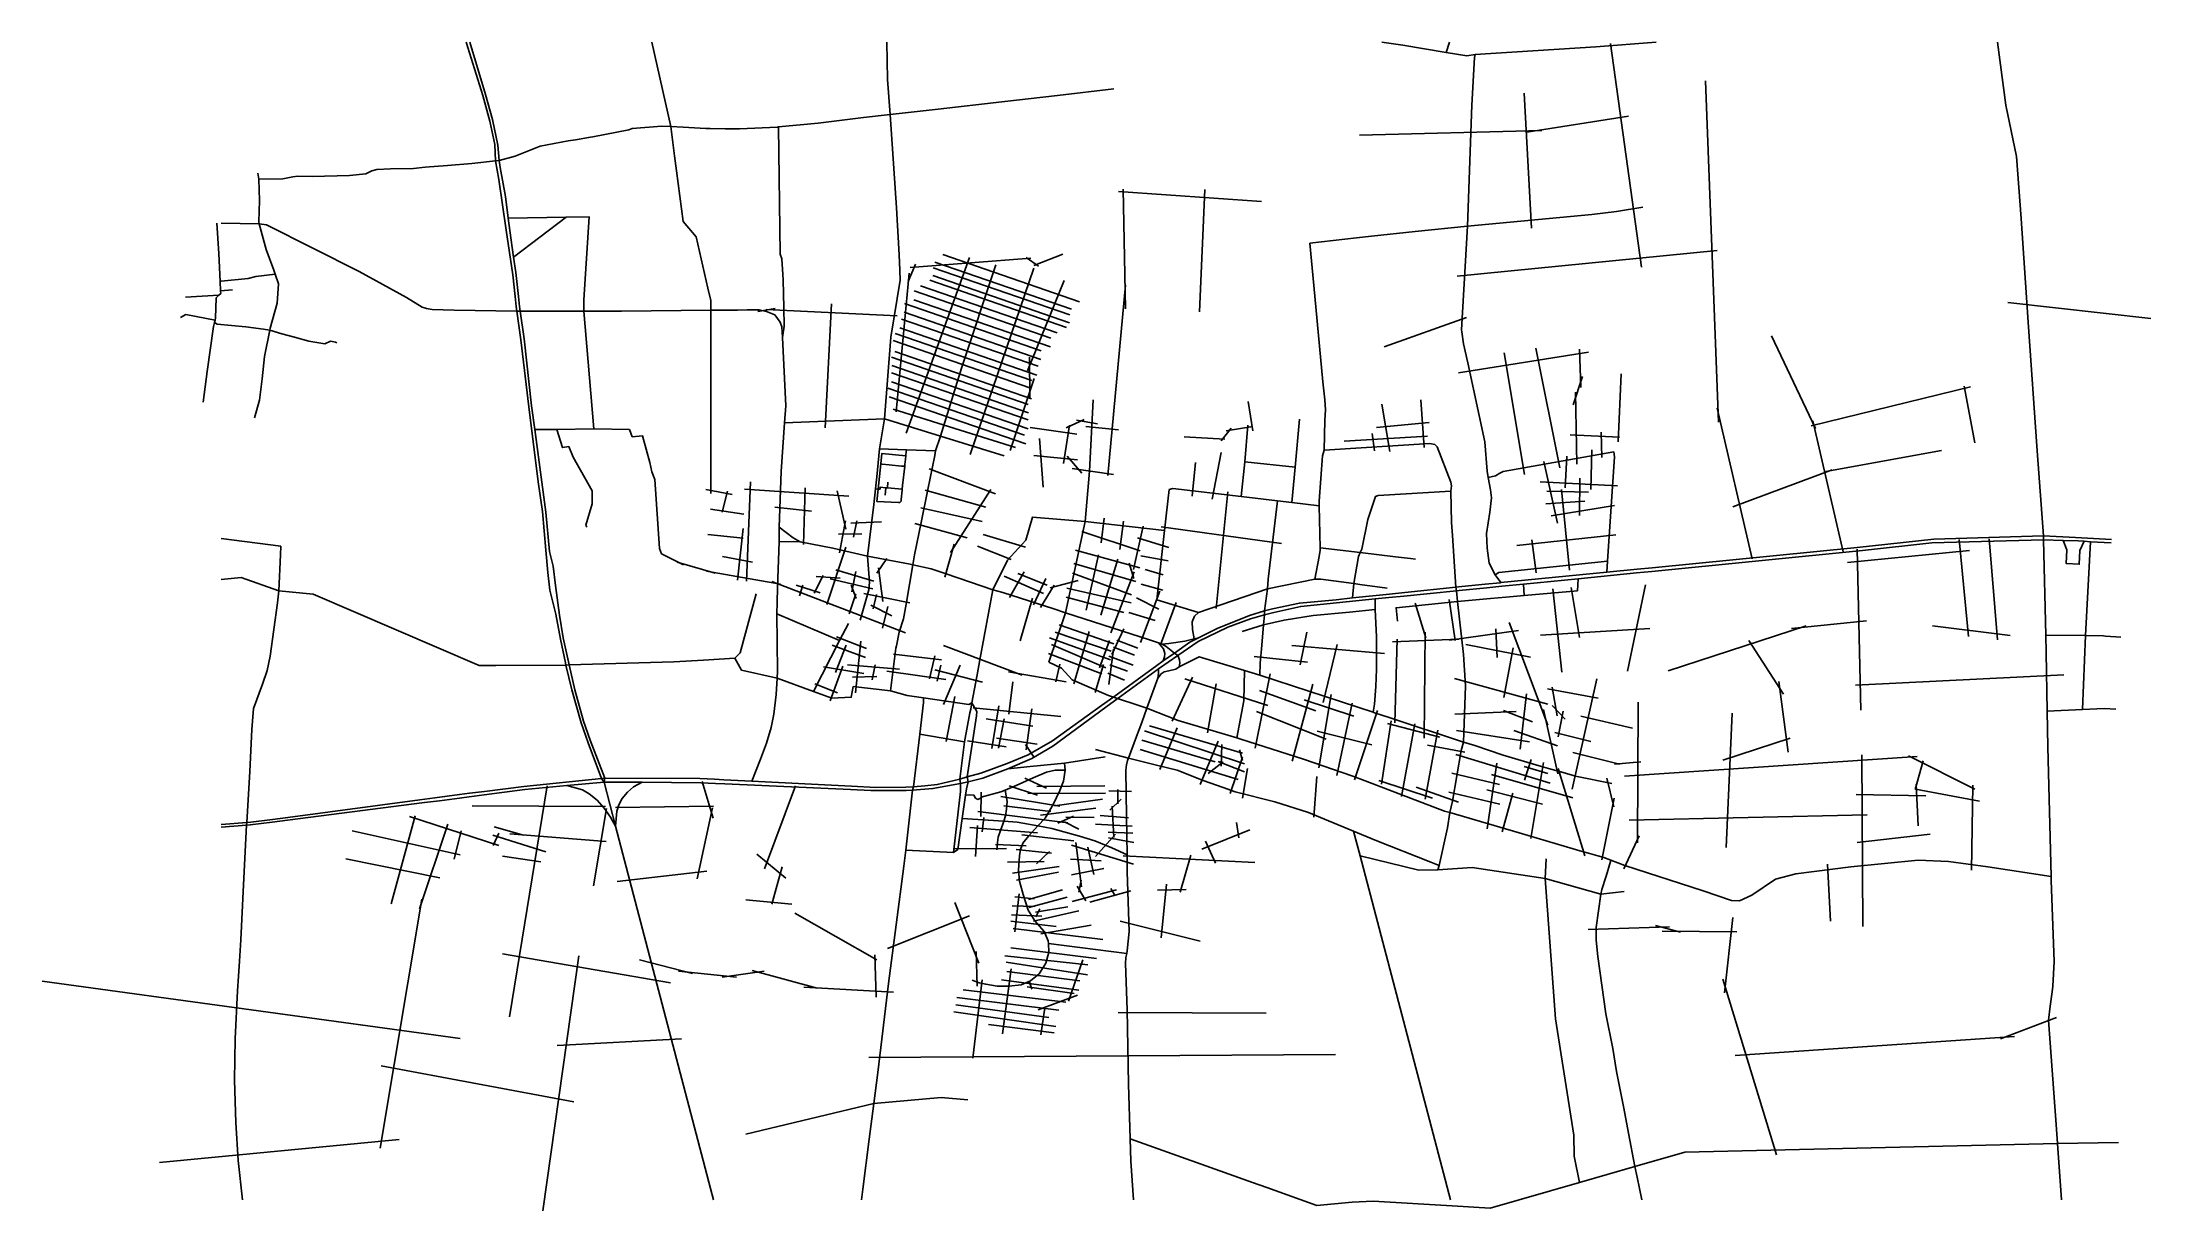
# Model space of a CAD drawing. Header units: metres. Extents: x -190 to 7870, y -11 to 4457.
import ezdxf

# ---------------------------------------------------------------- set-up
doc = ezdxf.new("R2010")
doc.units = ezdxf.units.M
doc.header["$MEASUREMENT"] = 0
doc.layers.add('路网', color=2, linetype='Continuous')

msp = doc.modelspace()

# ---------------------------------------------------------------- linework, layer by layer
at = {"layer": '路网'}
for p, q in [((5805, 4452), (5923.4, 3596.1)), ((6217.5, 3004.5), (6167.4, 4309.1)), ((5502.6, 3745.3), (5475.1, 4261.9)), ((2421.1, 4125.9), (2363.1, 4126.5)), ((4845.1, 4101.3), (5541.7, 4118.7)), ((5484.3, 4113.4), (5873.3, 4173.8)), ((1906.3, 4093.2), (1849.1, 4083.9)), ((1274.3, 3979.1), (1229.8, 3974.2)), ((2227.2, 4022.6), (2234.7, 3965.1)), ((3923.9, 3886.5), (4470.9, 3847.2)), ((3950.2, 3436.8), (3941.4, 3894.4)), ((4253.8, 3893.4), (4234.2, 3426.4)), ((1812.9, 3787.4), (1611.9, 3634.7)), ((4655.2, 3688.3), (4833.7, 3708.3)), ((4833.7, 3708.3), (4891.4, 3714.8)), ((2637.8, 3627.3), (2641.5, 3569.4)), ((3088.2, 3585.8), (3085.2, 3643.8)), ((3112.2, 2962.1), (3354.2, 3633.8)), ((3127.7, 3595.7), (3589.1, 3631.6)), ((3252.2, 3644.7), (3774.8, 3464.4)), ((3571.3, 3634.1), (3617.8, 3600)), ((3600.7, 3603.2), (3711.5, 3646.4)), ((5218.8, 3562.6), (6211.7, 3660.3)), ((2341.9, 3572.6), (2354.9, 3516)), ((3124.1, 3573.8), (3074.5, 3043.1)), ((3148, 3608.7), (3120.6, 3541.9)), ((3202.8, 3546.8), (3725.5, 3366.5)), ((3213.8, 3564.8), (3736.5, 3384.5)), ((3215.3, 3594.4), (3737.9, 3414.1)), ((3222.2, 3615.9), (3744.9, 3435.6)), ((3356.8, 2880.8), (3600.1, 3593)), ((485.9, 3489.3), (358.6, 3482.3)), ((492, 3506.7), (537.8, 3509.9)), ((1617.9, 3484.8), (1621.7, 3446.2)), ((1634.8, 3446.6), (1630.4, 3484.9)), ((1880.1, 3472.2), (1881.1, 3429.2)), ((3142.2, 3472.3), (3664.8, 3292)), ((3143.3, 3505.9), (3665.9, 3325.6)), ((3167.4, 3526), (3690, 3345.7)), ((3576.5, 3200.1), (3717, 3546)), ((3951.3, 3527.3), (3883.1, 2799.6)), ((2468.4, 3432.8), (2410.4, 3432.3)), ((2545.3, 3427.7), (2612, 3438.6)), ((2577.2, 3435.2), (3078, 3411.3)), ((2826.5, 3456.9), (2803.5, 2982.5)), ((3094.5, 3398.3), (3617.2, 3218)), ((3105, 3424.5), (3627.7, 3244.2)), ((3105.6, 3457.6), (3628.2, 3277.3)), ((4939.2, 3292.3), (5254.6, 3404)), ((7323.3, 3462.1), (7869.8, 3400.1)), ((3062.5, 3316.1), (3585.2, 3135.8)), ((3070.1, 3343.4), (3592.7, 3163.2)), ((3088.7, 3364.6), (3611.4, 3184.3)), ((5242.1, 3303.3), (5236, 3349.3)), ((6420.6, 3334.1), (6587.7, 2979.5)), ((3056.1, 3252.3), (3578.8, 3072)), ((3068.9, 3274.2), (3591.5, 3093.9)), ((3585.8, 3098.9), (3584, 3253.1)), ((5223.4, 3193.2), (5720.6, 3272.2)), ((5398.2, 3269), (5476.2, 2804.5)), ((5611.4, 2829.4), (5518.8, 3286.7)), ((5686.3, 3283.6), (5691.5, 3137.1)), ((3055.9, 3158.3), (3578.5, 2978)), ((3056.5, 3192.9), (3579.2, 3012.6)), ((3057.2, 3220.2), (3579.9, 3039.9)), ((3509.6, 2896.3), (3601.6, 3171.3)), ((5697.7, 3178.6), (5662.4, 3070.5)), ((5845.3, 3189.3), (5833.8, 2928.5)), ((3042.5, 3134.4), (3565.1, 2954.2)), ((3047.1, 3101.2), (3569.8, 2921)), ((4437.2, 2971.4), (4420, 3083.2)), ((4715.9, 3051.2), (4712.2, 3089.6)), ((4930.7, 3073.1), (4960.8, 2892.2)), ((5079.1, 3089.4), (5092.8, 2907.2)), ((5670.7, 3119.4), (5675.9, 2842.9)), ((6571.4, 2990.1), (7180.9, 3139)), ((7156.8, 3141.8), (7196.6, 2924.6)), ((3063.3, 3054.3), (3530.1, 2907.5)), ((3586.2, 2983.8), (3765.4, 2957.6)), ((3714, 2846.6), (3736.2, 2992.9)), ((3723.5, 2982.8), (3792.7, 3014.1)), ((3763.4, 3012.1), (3843.2, 2997.5)), ((3799.8, 2987.9), (3924, 2975.3)), ((4335, 2971.4), (4437.7, 2987.6)), ((4910.5, 2983.6), (5111.1, 3002.5)), ((6345.9, 2481.2), (6212, 3058.2)), ((6578.1, 3009.3), (6694, 2508.9)), ((3635.7, 2755.2), (3621.6, 2942.3)), ((4175, 2948.6), (4329.9, 2938.8)), ((4316, 2933.1), (4354.3, 2981.5)), ((4786.3, 2931.4), (5104.6, 2950.3)), ((4894.1, 2960.7), (4902.6, 2894.8)), ((5650, 2955.6), (5839, 2946.2)), ((5769.1, 2966.1), (5771.2, 2869)), ((3201, 2825.2), (3453.7, 2729.9)), ((3600.4, 2876.2), (3768, 2860.6)), ((3727.6, 2873.7), (3783.6, 2808.6)), ((3747.3, 2826.8), (3905.3, 2804.1)), ((4205.2, 2721.7), (4218.8, 2849.7)), ((4281.6, 2710.1), (4316.5, 2888.5)), ((4599.1, 2832.1), (4406.5, 2852.3)), ((5549.8, 2853.9), (5602.5, 2617.7)), ((5638.1, 2874.5), (5630.8, 2752.7)), ((5733.1, 2898), (5730, 2746.3)), ((6271.7, 2680), (6652.1, 2822.4)), ((6628, 2815.9), (7069.4, 2895.8)), ((2347.1, 2747.3), (2447.4, 2727.1)), ((2429.2, 2740.8), (2408.7, 2660)), ((2495, 2748.2), (2893, 2720.7)), ((2501.7, 2395.6), (2517.5, 2776.6)), ((2726.7, 2753.2), (2720.4, 2536.9)), ((2848.8, 2741.5), (2881.3, 2594.8)), ((3005.5, 2748.2), (2995.7, 2749.4)), ((3005.5, 2748.2), (3012.7, 2747.4)), ((3034.6, 2753.4), (3031.7, 2724.8)), ((3041.2, 2752.9), (3042.5, 2775.2)), ((3184.6, 2744.1), (3416.8, 2679.1)), ((3282.5, 2505.4), (3436, 2746.5)), ((5535.5, 2775.8), (5831.1, 2760.2)), ((5616.9, 2747.2), (5647.5, 2438.5)), ((5687.2, 2790.1), (5686.5, 2647)), ((1722.5, 2662), (1734.9, 2515.2)), ((1749.8, 2509.9), (1735, 2660.6)), ((2364.4, 2671), (2492.4, 2652.5)), ((2610.6, 2679), (2751.2, 2664.4)), ((3168.2, 2677), (3402.9, 2624.8)), ((4342, 2737.9), (4297.6, 2292.2)), ((4884.9, 2655.4), (4897.8, 2693.2)), ((5557.6, 2691.9), (5706.7, 2702.3)), ((5561.5, 2740), (5721, 2736.8)), ((5578.4, 2645.7), (5820, 2686)), ((2468.1, 2399.5), (2489.4, 2597.9)), ((2880.5, 2626.5), (2857.1, 2503.9)), ((2901, 2617.7), (3017.7, 2622.6)), ((2911.8, 2564.5), (2923.6, 2627.2)), ((3145.7, 2617.1), (3346.1, 2562.3)), ((3783.3, 2586.4), (4006.4, 2512.5)), ((3858.4, 2542.2), (3868.7, 2637.4)), ((3928.6, 2517.1), (3943.4, 2625.8)), ((3982, 2441.1), (4018, 2606.2)), ((4087, 2603.8), (4547.4, 2540.8)), ((5197.4, 2620.5), (5200.8, 2571.3)), ((2489.9, 2561.1), (2354.6, 2574.6)), ((2881.4, 2526), (2809.4, 2306.8)), ((2853.9, 2575.9), (2943.5, 2577.5)), ((3260.4, 2411), (3295.9, 2538.2)), ((3385.2, 2529.7), (3514, 2479.2)), ((3406.9, 2574.5), (3568.3, 2525.8)), ((3759.5, 2514.4), (4005.1, 2447)), ((3996.1, 2561.9), (4117, 2525.3)), ((5446.5, 2532.1), (5824.6, 2573.7)), ((5503.8, 2554), (5520.5, 2428.1)), ((6710.2, 2467), (7177, 2513.7)), ((6746.8, 2518.3), (6761, 1902.8)), ((7137.9, 2556), (7172.6, 2185)), ((7283.4, 2172), (7251.9, 2558.2)), ((2236.9, 2468.4), (2383.1, 2426.5)), ((2349, 2434.1), (2632, 2384.9)), ((2410.9, 2491), (2524.7, 2468.9)), ((2795.4, 2418), (2761.2, 2350.2)), ((2843.7, 2439.3), (2988.8, 2395.8)), ((2919.9, 2432.6), (2905.4, 2354.9)), ((3000.8, 2426.9), (3038.6, 2483.3)), ((3023.6, 2318.6), (3006.5, 2447.6)), ((3313.3, 2407.5), (3258.3, 2426.3)), ((3507.8, 2333.7), (3563, 2432.4)), ((3539.2, 2426), (3651.5, 2380.5)), ((3747.9, 2427), (3973.6, 2344.2)), ((3753.7, 2464.3), (3990.9, 2394.9)), ((3800, 2285.5), (3847.7, 2497.4)), ((3856.7, 2266.8), (3921.8, 2480.7)), ((3895.2, 2198.2), (3983.9, 2431.4)), ((3982.6, 2406.4), (3964.6, 2464.8)), ((4009.7, 2493.3), (4113.3, 2473.4)), ((4025.7, 2441), (4095.1, 2420.4)), ((4982.3, 2489.5), (5040, 2482.7)), ((5040, 2482.7), (5059, 2480.4)), ((5904.4, 2427.8), (5962.2, 2433.6)), ((5963.7, 2447.5), (5905.9, 2441.8)), ((2599, 2394.5), (3110, 2199.2)), ((2619.1, 2314.5), (2620.9, 2372.5)), ((2692.3, 2380.7), (2784, 2351.7)), ((2717.1, 2381.3), (2705.2, 2340.3)), ((2767.9, 2414.4), (2859.7, 2408.2)), ((2822.4, 2404.6), (2984.7, 2367.3)), ((2920.4, 2347.6), (2894, 2271.5)), ((2902.8, 2380.8), (2920.9, 2329.5)), ((2951, 2348.6), (3126.7, 2313.9)), ((2999.7, 2345.5), (2986.8, 2290.6)), ((3443.5, 2362.9), (3394.4, 2095.7)), ((3487.3, 2415.7), (3638, 2349.1)), ((3599.5, 2306.1), (3646.3, 2406.7)), ((3626.5, 2295.2), (3677.8, 2381.1)), ((3662.4, 2370.8), (3769.5, 2399)), ((3726, 2369.2), (3972.9, 2313.3)), ((4007.7, 2161.5), (4082.3, 2358.1)), ((4010.9, 2384.4), (4093.8, 2361.9)), ((4957.5, 2333.5), (5015.3, 2339.3)), ((5018, 2353), (4960.3, 2347)), ((5383.5, 2390.4), (5325.7, 2384.7)), ((5331.3, 2370.9), (5389.1, 2376.7)), ((5472.3, 2384.9), (5474, 2341.1)), ((5583.6, 2367), (5618.3, 2048.5)), ((5654.8, 2372.3), (5686.2, 2180.4)), ((5869.8, 2052.7), (5938.2, 2382.7)), ((2617.7, 2271.5), (2858.2, 2169.4)), ((2978, 2304.1), (3057.8, 2263.2)), ((3022.5, 2216.1), (3042.2, 2298.9)), ((3594.8, 2331.2), (3547.9, 2168.2)), ((3723.5, 2334.5), (3944, 2276.1)), ((3964, 2276), (4064.3, 2245.8)), ((3992.3, 2332.4), (4077.8, 2288.7)), ((4084.6, 2152.9), (4145, 2315)), ((5058.2, 2312), (5099.3, 2179.6)), ((5211.3, 2169.6), (5188.1, 2325.5)), ((5404.2, 2335), (5346.3, 2330)), ((2846.4, 2183), (2960.4, 2138.8)), ((3075, 2149.1), (3086.2, 2201.7)), ((3660.3, 2179.9), (3893.8, 2095.6)), ((3681.7, 2201.3), (3895.9, 2128.1)), ((3696.7, 2229.6), (3905.7, 2156.2)), ((3811.6, 2204), (3752.9, 2003.2)), ((3944.6, 2213.5), (3899.2, 2115.9)), ((4618.4, 2076), (4643.8, 2201.1)), ((5092.3, 1795.6), (5095.6, 2200.6)), ((5189, 2170.2), (5453, 2207.2)), ((5366.4, 2213.5), (5371.7, 2104.8)), ((5564.9, 1845.3), (5417.1, 2237.8)), ((5537.3, 2189.3), (5955, 2215.6)), ((6025.1, 2053.8), (6552.8, 2225.1)), ((6496.3, 2215.4), (6782.9, 2244.7)), ((7034.8, 2225.1), (7332.2, 2188.3)), ((7697.1, 2186.3), (7755.1, 2181.6)), ((2829.8, 2150.9), (2957.5, 2104.4)), ((2842.4, 2047.1), (2883.7, 2150.9)), ((2919.3, 1969.8), (2938.7, 2166.7)), ((3064.4, 2117.1), (3248, 2095.4)), ((3222.4, 2110.9), (3201.5, 2023.4)), ((3255.7, 2149.8), (3555.7, 2036.4)), ((3394.4, 2095.7), (3383.9, 2038.7)), ((3656.2, 2119.1), (3860.6, 2042.5)), ((3667.9, 2153.6), (3875.1, 2064.6)), ((3889.6, 2169.5), (3851, 2064.6)), ((3886.8, 2108.9), (3979.7, 2075.1)), ((3904.4, 2136.6), (3887.5, 2001.2)), ((3905.5, 2144.5), (3985.8, 2113.7)), ((3918.1, 2170.9), (3998.4, 2140.6)), ((4442.9, 2108.5), (4645.9, 2086.6)), ((4587.2, 2150.2), (4941, 2119.8)), ((4759.9, 2153.8), (4706.1, 1932.5)), ((4971.5, 2164.3), (5224.7, 2174)), ((4980.7, 1854.6), (4989.2, 2174.9)), ((5251.3, 2154.4), (5499.4, 2105.9)), ((5432.9, 2140.7), (5397, 1950.8)), ((6333.4, 2169.6), (6465.3, 1963.8)), ((1486.3, 2074.3), (1544.3, 2074.4)), ((2224.9, 2088.4), (2337.8, 2094.3)), ((2796, 2069), (2950.3, 2043.5)), ((2870.1, 2070.9), (2822, 1938.9)), ((2888.3, 2076), (3087.6, 2059.7)), ((2906.9, 2029.5), (2999.9, 2031.1)), ((2982.1, 2018.7), (2993.7, 2076)), ((3038.8, 2052.1), (3264.2, 2020.3)), ((3221.6, 2057.5), (3403.7, 2010.3)), ((3230.9, 2014.1), (3245.6, 2075.3)), ((3254.9, 1925.1), (3318.5, 2075.3)), ((3383.9, 2038.7), (3364.1, 1930.7)), ((3504, 2049.9), (3723.9, 2011.6)), ((3684.8, 2010.9), (3700.4, 2078.9)), ((3866.2, 2077), (3834.4, 1970)), ((3883.4, 2044.7), (3947.2, 2017.8)), ((3891.2, 2076.8), (3958.9, 2052.1)), ((4206.7, 2029.4), (4129.1, 1860.9)), ((4178, 2023.1), (4494.9, 1921)), ((4503.3, 2041.3), (4446, 1757.5)), ((5208, 2023.6), (5564.9, 1925.5)), ((5657.8, 1600.8), (5752.8, 2022.7)), ((6741.5, 1999.1), (7536.7, 2037.9)), ((2763.7, 2003.9), (2849.7, 1969.5)), ((3265.8, 1782.7), (3298.3, 1955.3)), ((3505.2, 1887.9), (3519.9, 2011.7)), ((3906, 1954.6), (3858.9, 1920.7)), ((3876.1, 1914), (3922.8, 1948.3)), ((4297.6, 2003.5), (4264.1, 1816.2)), ((4462.7, 1978.1), (4678.6, 1900.2)), ((4587.4, 1707.8), (4666.9, 2003)), ((4633.4, 1942.2), (4823.1, 1879.7)), ((4737.2, 1962.8), (4689.6, 1682.1)), ((5459.3, 1754.5), (5483.6, 1965.6)), ((5563.2, 1984), (5757.2, 1948.7)), ((5601.3, 1881.5), (5582.2, 1991)), ((6447.8, 2012.8), (6483.8, 1742.8)), ((3368.9, 1911.8), (3703.5, 1878.5)), ((3418.5, 1870), (3596.6, 1842.1)), ((3467.3, 1919.5), (3440.2, 1756.2)), ((3464.9, 1757.7), (3486.6, 1870)), ((3592.8, 1908.7), (3571.1, 1750.8)), ((4032.7, 1910.7), (4012.8, 1856.3)), ((4451, 1897.8), (4718.4, 1791.9)), ((4758.2, 1652.7), (4817.1, 1929.2)), ((4913.7, 1901.9), (4825.5, 1636.6)), ((4902.9, 1893.2), (4958.1, 1875)), ((4966, 1861.8), (4928.7, 1619.7)), ((5210.1, 1887.5), (5444.5, 1898)), ((5396, 1902.2), (5506.8, 1857.9)), ((5602.9, 1659.3), (5548, 1905.4)), ((5630.9, 1868.8), (5581.5, 1920.3)), ((5604.8, 1801.1), (5623.9, 1899.8)), ((5691.7, 1880.2), (5889.3, 1834.3)), ((5910.6, 1933.1), (5908.4, 1396.3)), ((6269.1, 1892), (6246.2, 1377.8)), ((7691.5, 1909.9), (7736.7, 1906.9)), ((3164.3, 1810.6), (3334.9, 1781.4)), ((3347.2, 1785.6), (3494.4, 1763.1)), ((3457.2, 1795.7), (3613.7, 1772.4)), ((4013.5, 1787.9), (4293.7, 1705.3)), ((4023.5, 1824.2), (4406.3, 1697.4)), ((4042.8, 1843.4), (4397.8, 1738)), ((4082.7, 1676), (4148.3, 1835.6)), ((4236.7, 1619.1), (4305.1, 1785)), ((4684, 1822.1), (4892, 1771)), ((4951.9, 1851.9), (5152.7, 1799.3)), ((5057.2, 1851.2), (5005.3, 1572.7)), ((5095.9, 1562.2), (5145, 1826.7)), ((5215.4, 1825.2), (5495.2, 1782)), ((5435, 1825.2), (5601.9, 1767.2)), ((5591.3, 1817.8), (5729.7, 1783)), ((6234.2, 1712.3), (6491.4, 1796.2)), ((3568.7, 1771.7), (3599.7, 1726)), ((4007.1, 1753), (4382.1, 1637.6)), ((4324.2, 1705.2), (4267.1, 1660.9)), ((4305.1, 1706.7), (4405.6, 1666.8)), ((4318.5, 1772.3), (4317.1, 1688.8)), ((4398.5, 1723.8), (4351.4, 1584.2)), ((4387.1, 1750.8), (4397.8, 1710.2)), ((5105, 1769.1), (5248.2, 1741.8)), ((5213.4, 1734), (5574.2, 1623.8)), ((5333, 1449.9), (5370.2, 1700.1)), ((5475.8, 1635.7), (5501.1, 1714.1)), ((5548.7, 1702.6), (5500.3, 1412.2)), ((5660, 1740.8), (5838.4, 1696.5)), ((5820.5, 1697), (5920.2, 1705.3)), ((5858.3, 1651.1), (6976.4, 1726.2)), ((6769.3, 1075.5), (6764.7, 1732.1)), ((6943.1, 1728.4), (7197.1, 1601.4)), ((6968.8, 1599.7), (7000.2, 1709.1)), ((1740.5, 1614), (1595.8, 729.9)), ((2374.3, 1490.6), (2333.2, 1630.3)), ((2415.2, 1637.2), (2380.3, 1639)), ((2384.3, 1622.9), (2419.2, 1621.3)), ((2688.9, 1613.5), (2570.5, 1296.1)), ((3505.6, 1614.1), (3613.9, 1578.2)), ((3566.1, 1642.4), (3648.9, 1604.2)), ((3611.5, 1611.7), (3872.1, 1614.1)), ((4398.6, 1566.1), (4417, 1680.3)), ((4682.3, 1649.8), (4671.1, 1494.4)), ((4819.3, 1651), (4866.9, 1632.6)), ((4919.6, 1633.7), (5124, 1566.4)), ((5198.1, 1662.3), (5380.8, 1619.1)), ((5350.3, 1657), (5660.5, 1567.4)), ((5474.5, 1687.5), (5564.9, 1661)), ((5567.3, 1680.6), (5623.1, 1664.4)), ((5605.1, 1680.1), (5706.6, 1346.6)), ((5790.2, 1643.6), (5817.5, 1533.5)), ((6980.2, 1461.2), (6972.8, 1620)), ((7189.4, 1616.7), (7184.3, 1291.8)), ((747.3, 1482.5), (1271.3, 1549.5)), ((1253.7, 1560.4), (748.6, 1492.9)), ((1311.2, 1568.1), (1253.7, 1560.4)), ((1271.3, 1549.5), (1328.8, 1556.8)), ((1442.1, 1571.4), (1499.6, 1578.9)), ((1501.3, 1592.6), (1443.7, 1585.4)), ((1454.1, 1537.6), (1962.9, 1534.5)), ((2001.5, 1531), (2375.7, 1535.5)), ((3399.6, 1589.9), (3397.3, 1495.9)), ((3474.4, 1573.4), (3699.5, 1536.1)), ((3485.7, 1537.5), (3665.4, 1515.3)), ((3577.5, 1583.9), (3874.9, 1586.2)), ((3679.1, 1537.5), (3863.1, 1562.1)), ((3886.8, 1594), (3974.3, 1591.6)), ((3891.4, 1520.3), (3934.6, 1562.6)), ((3906.2, 1416.1), (3899.8, 1536)), ((3921.3, 1545.1), (3921.3, 1599.6)), ((4324.5, 1607), (4370, 1590.7)), ((5062.2, 1608.5), (5223.7, 1551.6)), ((5186.8, 1589.3), (5381.5, 1544.1)), ((5332.3, 1597.9), (5544.3, 1544.1)), ((5430.7, 1585.3), (5390.1, 1437.9)), ((5818.8, 1566.7), (5771, 1331.3)), ((6743.6, 1580.8), (7010.2, 1575.3)), ((6970.2, 1601), (7215.4, 1555)), ((689.8, 1475.1), (747.3, 1482.5)), ((748.6, 1492.9), (691.1, 1485.3)), ((1235.5, 1498.6), (1144.6, 1162.1)), ((1214.7, 1496.4), (1555.1, 1386.2)), ((1360.7, 1467.3), (1251.9, 1143.5)), ((1537.4, 1456.5), (1649.9, 1424.7)), ((1967.5, 1526.7), (1918, 1231.4)), ((2313.2, 1258.1), (2371.9, 1529.4)), ((3355.6, 1455), (3614.2, 1433.8)), ((3385.2, 1461.9), (3377.6, 1342.9)), ((3386.9, 1515.3), (3730.2, 1472.8)), ((3409.4, 1492.9), (3403.4, 1437.6)), ((3625.7, 1501.6), (3838, 1528.5)), ((3692.8, 1470.9), (3751.9, 1498.3)), ((3717.4, 1476.6), (3772.3, 1447.7)), ((3722.2, 1493.6), (3830.9, 1493.1)), ((3836.7, 1466.5), (3976.7, 1459.6)), ((3854, 1500), (3962.9, 1491.7)), ((4384.2, 1415.4), (4374.6, 1473)), ((5190.2, 1511.3), (5181.1, 1453.5)), ((5875.7, 1482.3), (6785.7, 1503)), ((994.9, 1442), (1407.6, 1349.7)), ((1412.1, 1441.3), (1384.5, 1333.3)), ((1532.8, 1424.9), (1735.4, 1360.9)), ((1533.5, 1385.4), (1555.9, 1433.1)), ((1598.1, 1430.6), (1965.3, 1401)), ((3293.4, 1373.2), (3495.9, 1374.7)), ((3453.4, 1389.3), (3570.8, 1383.9)), ((3555, 1426.2), (3752.9, 1402.8)), ((3744.6, 1387), (3981.3, 1313.9)), ((3760.7, 1396.7), (3782.5, 1227.1)), ((3807.2, 1379.4), (3829.5, 1274.1)), ((3836.6, 1343.1), (3912.9, 1429.5)), ((3884.5, 1436.5), (3979.2, 1433.1)), ((3886.2, 1415.4), (3982.9, 1397.3)), ((4242.4, 1371.3), (4425.9, 1445)), ((4256, 1402.6), (4294.5, 1318.5)), ((5913.9, 1422.4), (5856.1, 1296.1)), ((6747.2, 1397.1), (7026.1, 1428.5)), ((970.3, 1334.1), (1330.1, 1261.9)), ((1569.2, 1344.8), (1715.8, 1322.6)), ((2541.2, 1352.3), (2652.6, 1261)), ((2638.5, 1304.3), (2598.7, 1161.4)), ((3110.6, 1367.3), (3293.4, 1358.8)), ((3500.3, 1322), (3639.6, 1323.9)), ((3519.3, 1279.7), (3697.1, 1305.8)), ((3533.4, 1369.7), (3667.4, 1355.9)), ((3610.1, 1315.8), (3660.9, 1362.8)), ((3740.9, 1333.4), (3857.2, 1326.5)), ((3744.4, 1273.6), (3867.6, 1297.3)), ((3941.9, 1346.3), (4444.6, 1321.2)), ((4200, 1348.7), (4159.9, 1207.3)), ((5696.2, 1362.4), (5720.1, 1356.5)), ((5720.1, 1356.5), (5756.4, 1346.1)), ((5756.4, 1346.1), (5779.3, 1339.7)), ((5804.6, 1324.4), (5787.8, 1268.9)), ((5806.2, 1329.5), (5804.6, 1324.4)), ((6634.5, 1313.7), (6644.9, 1096.2)), ((2007.6, 1247.5), (2350.8, 1287.5)), ((3534.1, 1252.7), (3695.2, 1283.1)), ((3580.6, 1179.5), (3710.4, 1216.6)), ((3746.7, 1171.7), (3915.9, 1215.8)), ((3765.6, 1230.7), (3798.8, 1174.6)), ((3781.9, 1253.5), (3773, 1207.4)), ((3814.7, 1169.1), (3970.9, 1212.7)), ((3911.9, 1193), (3894.5, 1220.7)), ((4072.6, 1214.3), (4182.7, 1217.5)), ((4108, 1237.6), (4087.6, 1032.5)), ((1260.9, 1180), (1102.4, 228.7)), ((2500.2, 1177.8), (2674.9, 1161.4)), ((3298.1, 1168.2), (3390.5, 935.1)), ((3517.4, 1154.8), (3603.9, 1152.5)), ((3545, 1200.4), (3527.9, 1055)), ((3528.4, 1189), (3602, 1181.4)), ((3581.6, 1149.1), (3727.5, 1187.6)), ((3598.7, 1095.9), (3772.6, 1135.3)), ((3606.3, 1130.1), (3730.8, 1150.6)), ((3607.7, 1113), (3623.9, 1143)), ((2686.7, 1126.5), (3000, 948.8)), ((3041, 991.3), (3355.1, 1116.6)), ((3512.2, 1095.9), (3686.2, 1075.5)), ((3514.6, 1121.1), (3631.5, 1115.9)), ((3521.7, 1067.9), (3864.8, 1025.6)), ((3627.2, 1047.9), (3819.7, 1081.2)), ((3930.3, 1096.2), (4236.2, 1019.2)), ((5719.6, 1064.8), (6030.2, 1075.2)), ((5977.1, 1079.8), (6071.8, 1054.4)), ((6002.5, 1057.9), (6287.7, 1055.6)), ((6271.6, 1109.8), (6240.4, 822.5)), ((1569.2, 971.1), (2211.8, 861)), ((2993.1, 967.3), (2997.7, 805.7)), ((3380.5, 980.5), (3383.6, 848.2)), ((3512.9, 994), (3840.5, 952.9)), ((3656.1, 1010.3), (3955.6, 973.2)), ((560.3, 885.9), (563.9, 943.7)), ((1723.7, -11.2), (1860.9, 963.8)), ((2093.2, 948.8), (2295.6, 895.7)), ((2241.8, 905), (2463.5, 882.7)), ((2409.6, 882.7), (2569.7, 905.7)), ((2523.8, 907.4), (2771.8, 839.7)), ((3513.6, 913.9), (3480.8, 665.6)), ((3489.2, 964.3), (3807, 929.3)), ((3495.3, 939.9), (3806.2, 891.2)), ((3496.8, 904), (3775.8, 868.2)), ((3788, 948.3), (3733.1, 790.5)), ((-189.8, 866.7), (1407.3, 647.7)), ((2721.1, 844.3), (3063.9, 824.4)), ((3330.1, 834.3), (3722.7, 786.2)), ((3403.4, 872.5), (3367, 572)), ((3477, 872), (3772.7, 832.4)), ((3574.5, 845.3), (3755.2, 819.4)), ((3583.5, 862.9), (3592.4, 836.4)), ((3617.3, 757.9), (3767.1, 813.7)), ((6233.5, 874.4), (6439, 202.3)), ((7492.6, 826.1), (7484.9, 771.9)), ((3294.1, 750), (3684.8, 693.7)), ((3302.5, 777), (3657.8, 727.4)), ((3306.4, 804.5), (3696, 756.4)), ((3642.6, 765.1), (3627, 661.4)), ((3922.3, 747.3), (4488.1, 744.9)), ((7295.2, 645.9), (7509.2, 728.5)), ((1779, 621), (2253.6, 645.8)), ((3427.3, 701.8), (3678.2, 669.2)), ((6281.2, 582.8), (7348.9, 655.3)), ((2970.2, 575), (4753.2, 586.8)), ((1106.2, 542.9), (1841.9, 405.8)), ((258, 173.5), (1174.8, 261.1)), ((3968.9, 264.5), (4435.8, 97.6)), ((4435.8, 97.6), (4490.5, 78.1))]:
    msp.add_line(p, q, dxfattribs=at)
for points in [[(1430.3, 4457), (1494.6, 4253.1), (1521, 4155.2), (1540.6, 4065.2), (1542.8, 4003.4), (1555.3, 3932.1), (1584.2, 3737.9), (1608.6, 3567.3), (1617.9, 3484.8)], [(1630.4, 3484.9), (1620.2, 3576.2), (1611.9, 3634.7), (1597.6, 3736.7), (1591.3, 3784.4), (1580.6, 3866.4), (1560.5, 3978.1), (1556.6, 4004.2), (1551.6, 4063.8), (1531.1, 4160.7), (1505, 4256.5), (1444.4, 4457)], [(2140.7, 4457), (2212.7, 4134.2), (2227.2, 4022.6)], [(3085.2, 3643.8), (3075.8, 3823.6), (3050.9, 4180.5), (3041.5, 4314.2), (3038.6, 4457)], [(4930.9, 4457), (5010.3, 4445.2), (5176.2, 4417.7), (5255.9, 4404.4), (5287.7, 4409.2), (5748.9, 4438.9), (5978.7, 4457)], [(5188.6, 4457), (5176.2, 4417.7)], [(7284.1, 4457), (7315.5, 4216.7), (7356.7, 4019.5), (7374.5, 3782.9), (7401, 3386), (7435.4, 2894.9), (7459.4, 2569), (7459.9, 2554.5), (7468.3, 2189.8), (7469.8, 2124), (7473.6, 1899), (7475.9, 1762.2), (7488.4, 1267), (7488.8, 1251.5), (7500.2, 941.6), (7495.6, 847.3), (7492.6, 826.1)], [(5236, 3349.3), (5235, 3356.7), (5257.6, 3752.9), (5274.6, 4216.2), (5285.1, 4398.7), (5287.7, 4409.2)], [(3906.4, 4278.4), (3690.4, 4252.9), (3478.7, 4228.7), (3234.3, 4201), (3050.9, 4180.5), (2950, 4169.1), (2775.8, 4147.2), (2623.9, 4132.8), (2621.1, 4132.5), (2475.7, 4125.3), (2421.1, 4125.9)], [(2363.1, 4126.5), (2347, 4126.7), (2259.9, 4132.4), (2212.7, 4134.2), (2178.1, 4135.5), (2065, 4126.3), (2053, 4121.5), (1914.7, 4094.6), (1906.3, 4093.2)], [(2623.9, 4132.8), (2630.6, 3646.1), (2637.7, 3628.8), (2637.8, 3627.3)], [(1849.1, 4083.9), (1821, 4079.3), (1713.5, 4058.9), (1618.5, 4021.1), (1556.6, 4004.2), (1542.8, 4003.4), (1452.9, 3992.7), (1359.6, 3984.9), (1274.3, 3979.1)], [(634.3, 3956.7), (637.9, 3932.8), (640.3, 3851.9), (638.8, 3770), (639.7, 3763), (665.7, 3664.5), (695, 3585.6), (700.5, 3569.8), (713.3, 3533.2), (708.1, 3458.7), (682.1, 3363.7), (680.5, 3355.7), (660.3, 3254.9), (650.6, 3169.2), (640.6, 3088), (621.3, 3020.4)], [(1229.8, 3974.2), (1141, 3973.2), (1088.8, 3970.3), (1069.8, 3964.7), (1047.3, 3953.1), (984.9, 3947.7), (841.6, 3943.5), (787.9, 3944.2), (768.7, 3942.4), (729.4, 3934.4), (637.9, 3932.8)], [(2234.7, 3965.1), (2260, 3771.1), (2309.6, 3713), (2341.9, 3572.6)], [(1591.3, 3784.4), (1812.9, 3787.4), (1900.9, 3788.6), (1880.1, 3472.2)], [(4891.4, 3714.8), (5058.5, 3733.5), (5257.6, 3752.9), (5733.1, 3798.2), (5827.4, 3809.9), (5927.9, 3826.1)], [(425.4, 3080.8), (441.4, 3198.1), (465.3, 3370.1), (469.1, 3385.8), (470.9, 3393.6), (473, 3402.1), (475.4, 3478.9), (485.9, 3489.3), (492.4, 3495.6), (492, 3506.7), (490.8, 3542.5), (485.5, 3649.1), (477.3, 3765.4)], [(2410.4, 3432.3), (2365.6, 3431.9), (2024.6, 3429), (1881.1, 3428.6), (1657.7, 3428), (1636.8, 3427.9), (1624.3, 3428.8), (1384.7, 3431.9), (1301.4, 3435.4), (1279.5, 3438.8), (1262, 3444.4), (1202.8, 3480.8), (1022.1, 3580.3), (668.2, 3758.5), (639.7, 3763), (494.7, 3765.2)], [(4712.2, 3089.6), (4705.4, 3158.9), (4670.4, 3526.7), (4655.2, 3688.3)], [(700.5, 3569.8), (626.2, 3560.7), (597.9, 3553.5), (494.7, 3542.9)], [(2641.5, 3569.4), (2642.9, 3547), (2645.5, 3442.4), (2646.2, 3371.3), (2640.4, 3327.7)], [(2936.9, 2247.2), (2969.4, 2362.6), (2972.8, 2392.4), (2965.3, 2492), (2989.5, 2688.9), (2995.7, 2749.4), (3000.5, 2795.5), (3010, 2902.6), (3030.2, 3016.4), (3054.3, 3329), (3089.5, 3547.4), (3088.3, 3584), (3088.2, 3585.8)], [(3243.3, 2950.4), (3323.8, 3211.2), (3455, 3606.2)], [(2354.9, 3516), (2365.6, 3469.5), (2365.6, 3431.9), (2365.4, 2731.7)], [(339.4, 3404.5), (359.1, 3415.6), (470.9, 3393.6)], [(469.1, 3385.8), (478.4, 3379.4), (588.6, 3369.2), (656.1, 3359.9), (680.5, 3355.7), (726.8, 3341.9), (774.1, 3328.8), (830, 3314.2), (875.3, 3305.9), (890.3, 3303.6), (911.6, 3314.2), (931.5, 3310.3), (936.2, 3307.2)], [(1621.7, 3446.2), (1624.3, 3428.8), (1640.3, 3319.4), (1669.9, 3063.2), (1706.1, 2775.6), (1722.5, 2662)], [(1735, 2660.6), (1719.7, 2775.1), (1692.9, 2975.9), (1680.8, 3066.8), (1651.8, 3322.2), (1636.8, 3427.9), (1634.8, 3446.6)], [(1881.1, 3429.2), (1881.1, 3428.6), (1918.1, 2978.1)], [(2620.9, 2372.5), (2626.6, 2547.1), (2626.8, 2602.3), (2635.1, 2815.2), (2647.6, 3001.5), (2652, 3067.2), (2640.4, 3327.7), (2636.7, 3368.1), (2630.7, 3386.4), (2609.9, 3414.2), (2579.2, 3427.5), (2549.6, 3434.1), (2504.7, 3433.2), (2468.4, 3432.8)], [(5385.9, 2390.6), (5363.6, 2420.5), (5341.3, 2465.1), (5333.4, 2522.9), (5330.8, 2578), (5343.9, 2659.4), (5349.2, 2714.5), (5345.3, 2746), (5337.6, 2792.3), (5333.5, 2816.9), (5324.3, 2928.5), (5258.7, 3231.6), (5242.1, 3303.3)], [(3827.2, 3089.9), (3813.7, 2817.4), (3797.3, 2624.4), (3721.3, 2275.7), (3657.8, 2086)], [(2647.6, 3001.5), (3030.2, 3016.4), (3243.3, 2950.4), (3487.1, 2875)], [(4419, 2992.6), (4406.5, 2852.3), (4393, 2719.6)], [(4586.6, 2696.6), (4599.1, 2832.1), (4616.1, 3016)], [(4710.2, 2897.6), (4712.4, 3011.4), (4715.9, 3051.2)], [(1692.9, 2975.9), (1708.3, 2976), (1776.9, 2976.7), (1918.1, 2978.1), (2054.4, 2976.4), (2065.7, 2948.3), (2105, 2951.8), (2132.8, 2849.8), (2140.9, 2813.6), (2151.7, 2785.5), (2169.7, 2520.8), (2177.8, 2500.8), (2261.8, 2458.1)], [(1776.9, 2976.7), (1798.7, 2907), (1823, 2910.6), (1840.1, 2870), (1912.2, 2741.8), (1912.3, 2692.3), (1887.9, 2610.5), (1891.5, 2602.3)], [(3225.1, 2894.2), (3113.8, 2898.6), (3010, 2902.6)], [(3138.2, 2459.1), (3144, 2497.1), (3170.1, 2620), (3195.4, 2746.7), (3222, 2876.1), (3225.1, 2894.2), (3243.3, 2950.4)], [(4710.2, 2897.6), (5113.9, 2922.1), (5133.4, 2918.6), (5142.5, 2909.4), (5194, 2774.1), (5197.4, 2760.4), (5194, 2739.7), (5197.4, 2620.5)], [(3000.6, 2700.9), (3083.3, 2697.2), (3088.6, 2697.5), (3092.8, 2701.8), (3093.6, 2708), (3097.3, 2743.5), (3097.8, 2748.5), (3099.1, 2762.5), (3107, 2835.3), (3107.7, 2842.4), (3109.8, 2862.5), (3111.3, 2875.8), (3113, 2893.1), (3113.8, 2898.6)], [(3111.3, 2875.8), (3019.5, 2884.7), (3015.3, 2844.4), (3005.5, 2748.2), (3000.6, 2700.9)], [(3107, 2835.3), (3094.4, 2836.5), (3047, 2841.2), (3020.9, 2843.8), (3015.3, 2844.4)], [(4674.8, 2403.6), (4691.4, 2490.3), (4694.9, 2514.9), (4694.7, 2523.4), (4691.4, 2684.3), (4691.4, 2702.3), (4704.2, 2875.5), (4710.2, 2897.6)], [(5337.6, 2792.3), (5365.4, 2799), (5382.2, 2809.7), (5394.5, 2815.8), (5817.1, 2890.4)], [(5817.1, 2890.4), (5820.1, 2872), (5793, 2473.2), (5790.1, 2430.4)], [(3012.7, 2747.4), (3013.4, 2755.1), (3034.6, 2753.4), (3041.2, 2752.9), (3097.8, 2748.5)], [(4230, 2276.1), (4070.9, 2325.4), (4100.4, 2590.1), (4117.8, 2746.2), (4131.7, 2750.8), (4393, 2719.6), (4531.9, 2703), (4586.6, 2696.6), (4691.4, 2684.3)], [(4464.5, 2036.5), (4465.9, 2082.6), (4472.5, 2152), (4478.8, 2229.5), (4479.7, 2241.5), (4482.5, 2267), (4481.5, 2282.5), (4493.7, 2367), (4496.4, 2404), (4531.9, 2703)], [(4897.8, 2693.2), (4905.8, 2719.6), (4917.2, 2724.1), (5194, 2739.7)], [(2707.7, 2546.3), (2680, 2562.1), (2626.8, 2602.3)], [(3443.5, 2362.9), (3499.7, 2477), (3570.1, 2553.4), (3596, 2641), (3797.3, 2624.4), (4100.4, 2590.1)], [(4818, 2332), (4823.6, 2386.9), (4841.7, 2490.5), (4848.2, 2505.3), (4854.3, 2519.1), (4877.2, 2632.5), (4884.9, 2655.4)], [(563.9, 943.7), (569.1, 1025.3), (579.7, 1235.3), (591.7, 1463.2), (591.8, 1473.1), (603.4, 1668), (611.2, 1829.5), (617.7, 1909.6), (652.4, 2003), (670.7, 2054.1), (682, 2109.3), (709.3, 2313.6), (714.2, 2359.2), (721.3, 2497.5), (721.9, 2529.7), (494.7, 2559.7)], [(1734.9, 2515.2), (1743, 2429.1), (1750.3, 2361.6), (1774, 2269.6), (1791.4, 2174.1), (1810.1, 2084), (1812.2, 2074.8), (1834, 1980.5), (1870.2, 1854.7), (1896.9, 1777.8), (1948.4, 1641.6), (1957.8, 1628.1)], [(1957.8, 1628.1), (1960.3, 1642.6), (1904.8, 1787.7), (1879, 1860.7), (1845.6, 1980.8), (1823.8, 2076.1), (1801.6, 2179.7), (1786.9, 2266.8), (1772.6, 2380), (1763.4, 2453.2), (1749.8, 2509.9)], [(3138.2, 2459.1), (3128.4, 2460.9), (2965.3, 2492), (2832.6, 2522.5), (2707.7, 2546.3), (2681.7, 2548.2), (2626.6, 2547.1)], [(4694.7, 2523.4), (4848.2, 2505.3), (4982.3, 2489.5)], [(5200.8, 2571.3), (5213.2, 2373.6), (5215.6, 2359.5), (5220.2, 2319), (5243.1, 2116.2), (5249.9, 1995.9), (5243.4, 1816.3), (5242.9, 1781.1), (5234.4, 1749.3), (5200.3, 1555.5), (5190.2, 1511.3)], [(5962.2, 2433.6), (6767.4, 2513.7), (7033, 2542.3), (7459.9, 2554.5), (7534.3, 2552.1), (7592.6, 2550.2), (7615.1, 2548.8), (7639.6, 2547.2), (7718.3, 2542.3)], [(7718.9, 2554.9), (7582.4, 2563.6), (7459.4, 2569), (7040.2, 2556.2), (6747.6, 2524.9), (5963.7, 2447.5)], [(7534.3, 2552.1), (7548.8, 2515.6), (7546, 2464), (7596.5, 2460.8), (7598.7, 2513.4), (7615.1, 2548.8)], [(7608.3, 1905.8), (7620.3, 2188.3), (7639.6, 2547.2)], [(3086.2, 2201.7), (3101.8, 2252.3), (3112.7, 2308.1), (3138.2, 2459.1)], [(3258.3, 2426.3), (3208, 2443.5), (3138.2, 2459.1)], [(5363.6, 2420.5), (5377.6, 2429.3), (5793, 2473.2)], [(5905.9, 2441.8), (5790.1, 2430.4), (5385.9, 2390.6), (5383.5, 2390.4)], [(5389.1, 2376.7), (5472.3, 2384.9), (5681.5, 2405.7), (5904.4, 2427.8)], [(494.7, 2402.2), (570.9, 2409.6), (714.2, 2359.2), (846.1, 2346.2), (1480.1, 2074.3), (1486.3, 2074.3)], [(2458, 2101.4), (2477.8, 2122.8), (2539, 2347.3)], [(4150.9, 2111.9), (4138.2, 2121.5), (4106.6, 2146.8), (4091.6, 2155.5), (4076.5, 2160.8), (4043.2, 2172.3), (3721.3, 2275.7), (3677.1, 2289.9), (3481.4, 2353.1), (3443.5, 2362.9), (3313.3, 2407.5)], [(4960.3, 2347), (4818, 2332), (4755.9, 2325.4), (4615.3, 2312.1), (4512.7, 2290.1), (4481.5, 2282.5), (4425, 2264.7), (4300.8, 2215.6), (4230, 2180), (4196.5, 2163.2), (4138.2, 2121.5), (4095.4, 2091), (4070.6, 2073.2), (3906, 1954.6)], [(4213.8, 2176.1), (4207.1, 2210.8), (4206, 2240.6), (4215.1, 2262.4), (4230, 2276.1), (4493.7, 2367), (4674.8, 2403.6), (4697.6, 2403.6), (4823.6, 2386.9), (4846.3, 2383.9), (4951.5, 2369.9)], [(5015.3, 2339.3), (5215.6, 2359.5), (5226.2, 2360.5), (5331.3, 2370.9)], [(5325.7, 2384.7), (5223.4, 2374.7), (5213.2, 2373.6), (5018, 2353)], [(5681.5, 2405.7), (5678.4, 2359.4), (5474, 2341.1), (5404.2, 2335)], [(2522.9, 1631.8), (2556.3, 1715.9), (2578.8, 1776.5), (2596.9, 1836.2), (2606.8, 1887.7), (2615.8, 1962.9), (2619, 2025.4), (2620.4, 2052.5), (2617.7, 2271.5), (2619.1, 2314.5)], [(3922.8, 1948.3), (4076.6, 2061), (4150.9, 2111.9), (4229.2, 2165.5), (4341.9, 2220.2), (4428.9, 2252.5), (4482.5, 2267), (4517.4, 2276), (4620.7, 2299.5), (4757.8, 2313.4), (4905.7, 2328.3), (4957.5, 2333.5)], [(4396.3, 2204.3), (4478.8, 2229.5), (4557.2, 2247.5), (4668.4, 2264.5), (4806.7, 2278.1), (4905.6, 2288.3)], [(4905.7, 2328.3), (4905.6, 2288.3), (4910.3, 2183.2), (4910.7, 2059.2), (4907.3, 1993.5), (4902.9, 1926.1), (4897.8, 1894.8)], [(5346.3, 2330), (5220.2, 2319), (4984.9, 2294.6), (4990.3, 2242.7)], [(2891.5, 2233.9), (2858.2, 2169.4), (2757.7, 1974.7)], [(4091.6, 2155.5), (4116.8, 2158.3), (4177.4, 2167.4), (4213.8, 2176.1), (4230, 2180)], [(7468.3, 2189.8), (7620.3, 2188.3), (7689.1, 2186.9), (7697.1, 2186.3)], [(2337.8, 2094.3), (2458, 2101.4), (2482.6, 2056), (2619, 2025.4), (2757.7, 1974.7), (2828.7, 1948.7), (2902.6, 1952.6), (2909.3, 1992.9)], [(3052.2, 1977.4), (3072.9, 2139.5), (3075, 2149.1)], [(4074.5, 2024.9), (4086.9, 2041.8), (4098.7, 2049.7), (4116.4, 2053.6), (4143, 2059.5), (4155.8, 2068.3), (4158.8, 2082.2), (4156.8, 2096), (4150.9, 2111.9)], [(4076.5, 2160.8), (4096.2, 2137.7), (4100.8, 2119.4), (4099.7, 2106.8), (4095.4, 2091)], [(4155.8, 2068.3), (4233, 2107.4), (4405.4, 2054.6), (4464.5, 2036.5), (4776.6, 1934.8), (4897.8, 1894.8), (4902.9, 1893.2)], [(1544.3, 2074.4), (1812.2, 2074.8), (1823.8, 2076.1), (2224.9, 2088.4)], [(3657.8, 2086), (3705.9, 2063), (3747.5, 2019.4), (3886.4, 1959.1), (4032.7, 1910.7), (4152.4, 1864.1), (4376.4, 1797), (4391.5, 1792.5), (4631.1, 1715.1), (4819.3, 1651)], [(4076.6, 2061), (4077.2, 2044.4), (4074.5, 2024.9), (4032.7, 1910.7)], [(4405.4, 2054.6), (4402.8, 1938.9), (4376.4, 1797)], [(2909.3, 1992.9), (3052.2, 1977.4), (3116.1, 1959), (3178.9, 1949.8), (3352.1, 1924.2), (3364.1, 1930.7)], [(3178.9, 1949.8), (3178.5, 1932.9), (3164.3, 1810.6), (3141.1, 1610.4)], [(3858.9, 1920.7), (3671.6, 1785.8), (3578.6, 1732.6), (3498.2, 1699.4), (3397.6, 1661.8), (3345.9, 1647.7), (3317.6, 1639.2), (3231.1, 1618.7), (3183.8, 1613.6), (3141.1, 1610.4), (3111.6, 1608.3), (2996.9, 1607.6), (2903.3, 1612.6), (2522.9, 1631.8), (2415.2, 1637.2)], [(2419.2, 1621.3), (2900.2, 1600.2), (2977.5, 1595.7), (3113.1, 1595.8), (3137.3, 1597.5), (3214.8, 1603.2), (3320.5, 1622.3), (3349, 1629.3), (3405, 1642.8), (3501.7, 1678.6), (3593.4, 1718.7), (3673, 1765.1), (3876.1, 1914)], [(3364.1, 1930.7), (3359.5, 1906.4), (3355.6, 1892.5), (3334.9, 1781.4), (3317.6, 1639.2), (3320.5, 1622.3), (3319.8, 1591.5), (3293.4, 1358.8)], [(3293.4, 1358.8), (3310.5, 1370.4), (3326.8, 1488.6), (3339.1, 1577.5), (3342.6, 1602.5), (3349, 1629.3), (3345.9, 1647.7), (3381.5, 1881), (3382.2, 1898.3), (3364.1, 1930.7)], [(4012.8, 1856.3), (3993.1, 1802.3), (3961.9, 1719), (3958.6, 1710.1), (3954.1, 1694.2), (3951.5, 1673.8), (3955, 1497.2), (3956.8, 1350.2), (3957.7, 1285.1), (3964.7, 1056.2), (3957.6, 982.5), (3955.6, 973.2), (3952.3, 957.7), (3950.5, 934.6), (3957.6, 757.2), (3962, 473.2), (3968.9, 264.5), (3971.7, 178.6), (3981.6, 30.2)], [(4958.1, 1875), (5242.9, 1781.1), (5285.7, 1768.3), (5394.4, 1731.3), (5541.4, 1688.1), (5567.3, 1680.6)], [(7473.6, 1899), (7608.3, 1905.8), (7691.5, 1909.9)], [(3717.7, 1700), (3720, 1673.8), (3714.3, 1631.7), (3699.5, 1595.3), (3674.6, 1541.9), (3643.9, 1490.7), (3615.9, 1460.4), (3580.3, 1421.4), (3558.8, 1394.2), (3549.7, 1370.3), (3545.1, 1346.4), (3541.7, 1291.8), (3546.3, 1249.6), (3559.9, 1198.4), (3579.2, 1138), (3604.2, 1098.1), (3640.5, 1057.1), (3655.2, 1020.6), (3656.1, 1010.3), (3658.4, 977.4), (3646.1, 935.3), (3621.2, 895.5), (3587.1, 868.2), (3551.9, 852.4), (3504.3, 847.9), (3460, 848), (3416.9, 855), (3391.9, 860.7), (3364.7, 871)], [(3872.9, 1724.1), (3717.7, 1700), (3586.5, 1687.8), (3501.7, 1678.6)], [(3836.1, 1752.3), (3961.9, 1719), (4069.4, 1692.7), (4148.8, 1674.2), (4248.2, 1634.5), (4324.5, 1607)], [(1499.6, 1578.9), (1654.9, 1599.1), (1815.1, 1614.5), (1957.8, 1628.1), (2103, 1627.3), (2328.2, 1625.3), (2384.3, 1622.9)], [(2380.3, 1639), (2324.1, 1641.8), (1960.3, 1642.6), (1948.4, 1641.6), (1651.3, 1611.2), (1501.3, 1592.6)], [(1815.1, 1614.5), (1875.5, 1598.8), (1901.1, 1583.7), (1931.8, 1558.7), (1958.2, 1528), (1983, 1493.8), (2002, 1459)], [(1957.8, 1628.1), (2002, 1459), (2364.1, 74), (2376, 30.2)], [(2002, 1459), (2007, 1517), (2013.7, 1541.1), (2026.9, 1565.1), (2046.8, 1589.1), (2070.8, 1609.8), (2103, 1627.3)], [(3339.1, 1577.5), (3354.4, 1579.1), (3371.2, 1577.7), (3377.9, 1567), (3385.8, 1561.5), (3393.7, 1564.9), (3398.6, 1570.9), (3474.6, 1591.3), (3490.4, 1597.7), (3532.5, 1615), (3598.4, 1644.5), (3649.4, 1666), (3682.4, 1673.9), (3720, 1673.8)], [(4866.9, 1632.6), (5169.9, 1517.4), (5190.2, 1511.3), (5455.8, 1434), (5696.2, 1362.4)], [(5623.1, 1664.4), (5670.9, 1650.5), (5810.1, 1623.1)], [(1443.7, 1585.4), (1405.5, 1580.7), (1311.2, 1568.1)], [(1328.8, 1556.8), (1405.7, 1566.7), (1442.1, 1571.4)], [(3141.1, 1610.4), (3137.3, 1597.5), (3110.6, 1367.3), (3103.5, 1306.3), (3045.4, 858.2), (3004.2, 518.2), (2988.8, 398.6), (2971.4, 262.7), (2947, 71), (2942.1, 30.2)], [(3490.4, 1597.7), (3498.8, 1553.5), (3496.5, 1523.9), (3492, 1498.9), (3485.8, 1478.4), (3482.5, 1467.2), (3472.7, 1443.1), (3464.7, 1417), (3461.3, 1396.5), (3459.1, 1369.2)], [(4370, 1590.7), (4521.5, 1552.3), (4650.3, 1511.7), (4726.3, 1480), (4822.3, 1440.4), (4905.6, 1406.1), (5117.7, 1321.9), (5149.2, 1308.9)], [(691.1, 1485.3), (607.9, 1474.2), (591.8, 1473.1), (494.7, 1466.4)], [(494.7, 1455.3), (591.7, 1463.2), (605.1, 1464.3), (689.8, 1475.1)], [(3326.8, 1488.6), (3485.8, 1478.4), (3536.2, 1475.1), (3615.9, 1460.4), (3669.2, 1450.8), (3775.6, 1421.3), (3834.1, 1403.8), (3898, 1377), (3956.8, 1350.2)], [(5181.1, 1453.5), (5149.2, 1308.9), (5144.9, 1292.5)], [(4822.3, 1440.4), (4847.2, 1345.6), (5193.5, 30.2)], [(4847.2, 1345.6), (5072.3, 1290.7), (5144.9, 1292.5), (5276.4, 1301.2), (5554.7, 1259.2), (5768, 1199.2), (5856.6, 1209.9)], [(5558.4, 1335.2), (5554.7, 1259.2), (5594.5, 723.2), (5663.9, 277.9), (5665.4, 197.5), (5685.7, 97)], [(5779.3, 1339.7), (5806.2, 1329.5), (5858.8, 1309.6), (6158.3, 1212.1), (6267.6, 1175.7), (6297.5, 1174), (6344.4, 1195.8), (6435.8, 1256.5), (6512.5, 1276.7), (6722.9, 1303.8), (6981.1, 1329.1), (7096.5, 1324.3), (7246.8, 1304.1), (7488.4, 1267)], [(5787.8, 1268.9), (5772.1, 1217), (5768, 1199.2), (5750.3, 1072.5), (5749.5, 1024.2), (5755.8, 960.8), (5786.6, 741.9), (5813.5, 610), (5827.9, 521), (5855.8, 381.8), (5873.9, 285.4), (5897.6, 158), (5906.6, 118.1), (5924.5, 30.2)], [(575.8, 30.2), (559.4, 180.8), (550.6, 326.3), (545, 487.9), (547.9, 646.9), (556.7, 830.4), (560.3, 885.9)], [(7484.9, 771.9), (7478.9, 717.9), (7509.2, 301.5), (7513.3, 245.7), (7528.9, 30.2)], [(2499.2, 282.4), (2988.8, 398.6), (3246.5, 421.8), (3347.6, 413.5)], [(4490.5, 78.1), (4682.2, 9.7), (4816.8, 21.5), (4897.7, 25.5), (5199.5, 7.5), (5345, -1.2), (5685.7, 97), (5897.6, 158), (6088.2, 213), (7513.3, 245.7), (7746.2, 250.1)]]:
    msp.add_lwpolyline(points, dxfattribs=at)

doc.saveas('drawing.dxf')
